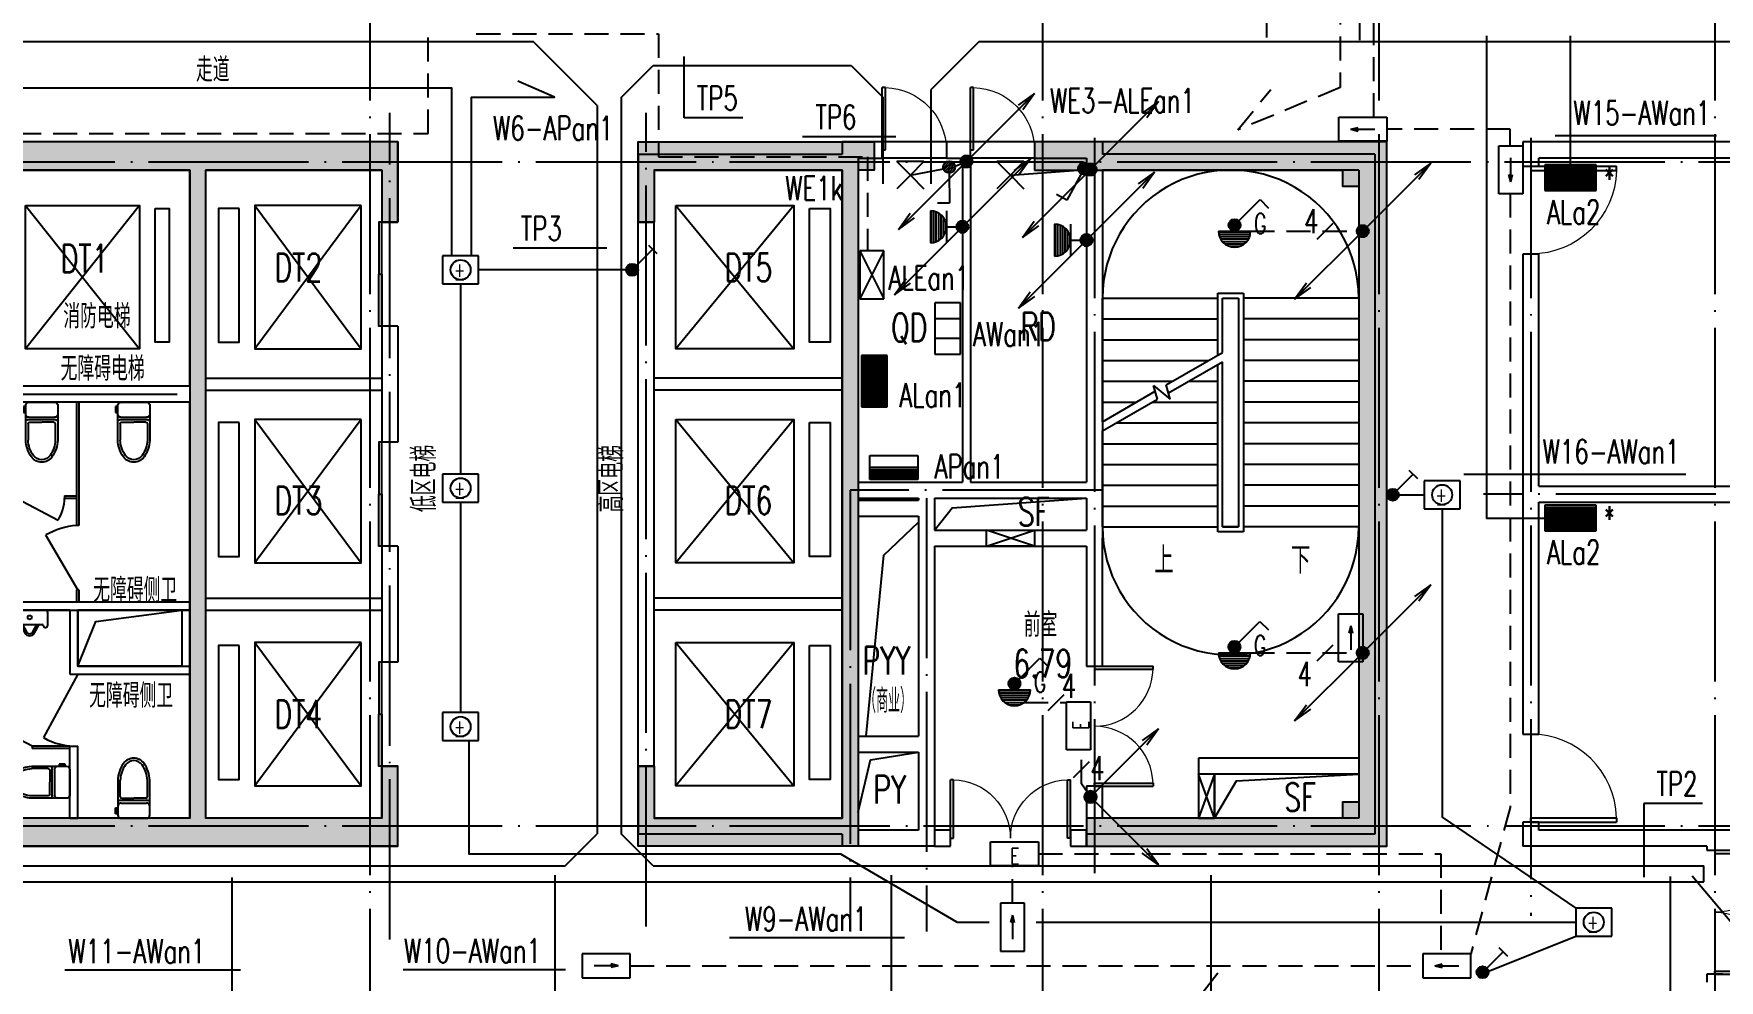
# Model space of a CAD drawing. Extents: x 1980812 to 2226895, y -554123 to 281606.
# Drawn here: x 2015767 to 2036821, y -23920 to -12092 of the extents above; entities that cross this region are included whole.
import ezdxf
from ezdxf.enums import TextEntityAlignment as Align

# ---------------------------------------------------------------- set-up
doc = ezdxf.new("R2010")
doc.units = 0
doc.header["$LTSCALE"] = 1000
doc.header["$MEASUREMENT"] = 0
for name, pattern in [('CONTINOUS', [0]), ('DASH', [0.35, 0.25, -0.1]), ('DOTE', [2.42, 2, -0.2, 0.02, -0.2]), ('DQXX', [4.5, 3, -1.5])]:
    doc.linetypes.add(name, pattern=pattern)
for name, color, linetype in [('$TD_AUDIT_GENERATED_(158)', 8, 'Continuous'), ('$TD_AUDIT_GENERATED_(1F3)', 7, 'Continuous'), ('$TD_AUDIT_GENERATED_(210)', 8, 'Continuous'), ('$TD_AUDIT_GENERATED_(356C)', 8, 'Continuous'), ('$TD_AUDIT_GENERATED_(517)', 8, 'CONTINOUS'), ('$TD_AUDIT_GENERATED_(54A)', 8, 'Continuous'), ('$TD_AUDIT_GENERATED_(FFA)', 8, 'Continuous'), ('1', 1, 'Continuous'), ('A-FLOR-PFIX', 8, 'Continuous'), ('A-FLOR-TPTN', 8, 'Continuous'), ('COLU', 8, 'Continuous'), ('COLU_HATCH', 8, 'Continuous'), ('DIM_SYMB', 8, 'Continuous'), ('dote', 8, 'DOTE'), ('DQ1', 1, 'Continuous'), ('DQ2', 2, 'Continuous'), ('DQ7', 7, 'Continuous'), ('DQK', 7, 'Continuous'), ('DQK1', 1, 'Continuous'), ('DQK7', 7, 'Continuous'), ('DQqj', 1, 'Continuous'), ('DQX', 2, 'DQXX'), ('LINE', 8, 'Continuous'), ('PUB_TEXT', 8, 'Continuous'), ('STAIR', 8, 'Continuous'), ('WALL', 7, 'Continuous'), ('WINDOW', 8, 'Continuous')]:
    doc.layers.add(name, color=color, linetype=linetype)
doc.styles.add('_TCH_DIM', font='SIMPLEX', dxfattribs={"bigfont": 'GBCBIG'})
doc.styles.add('D8', font='txtw.shx', dxfattribs={"width": 0.7, "bigfont": 'hztxtw.shx'})
doc.styles.add('HZF', font='ROMANS2', dxfattribs={"width": 0.7, "bigfont": 'HZDF2'})
doc.styles.add('HZTXTW', font='txtw.shx', dxfattribs={"width": 0.6, "bigfont": 'hztxtw.shx'})

# ---------------------------------------------------------------- blocks, each defined once
blk = doc.blocks.new('$TD_AUDIT_GENERATED_(9F)')
at = {"layer": 'dote'}
for p, q in [((23300, 30469), (23300, -6248)), ((31700, 30469), (31700, -6248)), ((35900, 30469), (35900, -5250)), ((40100, 30469), (40100, -6248)), ((56413, 15600), (-8454, 15600)), ((54631, 11450), (37209, 11450)), ((56413, 7300), (-8454, 7300))]:
    blk.add_line(p, q, dxfattribs=at)
blk = doc.blocks.new('$DorLib2D$00000001')
for p, q in [((0.45, 0.975), (0.5, 0.975)), ((0.45, 0), (0.45, 0.975)), ((0.5, 0), (0.5, 0.975)), ((0.5, 0), (0.45, 0))]:
    blk.add_line(p, q)
at = {"lineweight": 13}
blk.add_arc((0.475, 0), 0.975, 91.4693, 180, dxfattribs=at)
blk = doc.blocks.new('$DorLib2D$00000002')
for p, q in [((-0.5, 0), (-0.5, 0.4875)), ((-0.475, 0.4875), (-0.5, 0.4875)), ((-0.475, 0), (-0.475, 0.4875)), ((0.475, 0), (0.475, 0.4875)), ((0.475, 0.4875), (0.5, 0.4875)), ((0.5, 0), (0.5, 0.4875)), ((-0.5, 0), (-0.475, 0)), ((0.5, 0), (0.475, 0))]:
    blk.add_line(p, q)
at = {"lineweight": 13}
for centre, start, end in [((-0.4875, 0), 0, 88.53072), ((0.4875, 0), 91.46928, 180)]:
    blk.add_arc(centre, 0.4875, start, end, dxfattribs=at)
blk = doc.blocks.new('A$C204647D6')
at = {"layer": 'dote'}
for p, q in [((34500, -2100), (34500, -6145)), ((37800, -7400), (37800, -17120))]:
    blk.add_line(p, q, dxfattribs=at)
at = {"layer": 'WALL'}
for p, q in [((37700, -7450), (37700, -7750)), ((46100, -7450), (37700, -7450)), ((37700, -7750), (37900, -7750)), ((37900, -7750), (37900, -7650)), ((46100, -7650), (37900, -7650)), ((37900, -8850), (37700, -8850)), ((37700, -8850), (37700, -11850)), ((37900, -11750), (37900, -8850)), ((37900, -11750), (48600, -11750)), ((37700, -11850), (37700, -14850)), ((37900, -11950), (48500, -11950)), ((37900, -14850), (37900, -11950)), ((37700, -14850), (37900, -14850)), ((37900, -15950), (37700, -15950)), ((37700, -15950), (37700, -16250)), ((37900, -16050), (37900, -15950)), ((40100, -16050), (37900, -16050)), ((46100, -16050), (40100, -16050)), ((40000, -16250), (37700, -16250)), ((40000, -16250), (40000, -16300)), ((40000, -16300), (40200, -16300)), ((40200, -17850), (40000, -17850)), ((40000, -17850), (40000, -17950))]:
    blk.add_line(p, q, dxfattribs=at)
at = {"layer": 'WINDOW'}
for name, p, xscale, yscale, zscale, rotation in [('$DorLib2D$00000001', (37800, -8300), 1100, -1100, 1100, 90.00000000032266), ('$DorLib2D$00000001', (37800, -15400), -1100, -1100, -1100, 90), ('$DorLib2D$00000002', (40100, -17075), -1550, 1550, -1550, 270.0000000041565)]:
    blk.add_blockref(name, p, dxfattribs=dict(at, xscale=xscale, yscale=yscale, zscale=zscale, rotation=rotation))
blk = doc.blocks.new('A$C2225643B')
at = {"layer": '$TD_AUDIT_GENERATED_(158)'}
for p, q in [((-2200, -2600), (0, -2600)), ((-2200, -2750), (0, -2750)), ((-2200, -5350), (0, -5350)), ((-2200, -5500), (0, -5500))]:
    blk.add_line(p, q, dxfattribs=at)
at = {"layer": 'WALL'}
for p, q in [((0, -1950), (0, -3400)), ((200, -1950), (0, -1950)), ((200, -1950), (200, -3400)), ((200, -3400), (0, -3400)), ((0, -4700), (0, -6150)), ((200, -4700), (0, -4700)), ((200, -4700), (200, -6150)), ((200, -6150), (0, -6150))]:
    blk.add_line(p, q, dxfattribs=at)
at = {"layer": 'WINDOW', "color": 5}
for p, q in [((-1586, -444), (-261, -2233)), ((-261, -444), (-1586, -2233)), ((-1586, -3119), (-261, -4907)), ((-261, -3119), (-1586, -4907)), ((-1586, -5905), (-261, -7693)), ((-261, -5905), (-1586, -7693))]:
    blk.add_line(p, q, dxfattribs=at)
at = {"layer": 'WINDOW'}
for p, q in [((0, -1950), (0, -650)), ((0, -4700), (0, -3400)), ((0, -7450), (0, -6150))]:
    blk.add_line(p, q, dxfattribs=at)
at = {"layer": 'WINDOW', "color": 5}
for points in [[(-1782, -481), (-2040, -481), (-2040, -2153), (-1782, -2153)], [(-261, -444), (-1586, -444), (-1586, -2233), (-261, -2233)], [(-1782, -3156), (-2040, -3156), (-2040, -4828), (-1782, -4828)], [(-261, -3119), (-1586, -3119), (-1586, -4907), (-261, -4907)], [(-1782, -5942), (-2040, -5942), (-2040, -7614), (-1782, -7614)], [(-261, -5905), (-1586, -5905), (-1586, -7693), (-261, -7693)]]:
    blk.add_lwpolyline(points, close=True, dxfattribs=at)
at = {"layer": 'WINDOW'}
for points in [[(-41, -1300), (0, -1300), (0, -650), (-41, -650)], [(-41, -1300), (0, -1300), (0, -1950), (-41, -1950)], [(-41, -4050), (0, -4050), (0, -3400), (-41, -3400)], [(-41, -4050), (0, -4050), (0, -4700), (-41, -4700)], [(-41, -6800), (0, -6800), (0, -6150), (-41, -6150)], [(-41, -6800), (0, -6800), (0, -7450), (-41, -7450)]]:
    blk.add_lwpolyline(points, close=True, dxfattribs=at)
at = {"layer": '$TD_AUDIT_GENERATED_(1F3)', "style": 'HZF', "width": 0.7}
for s, p in [('DT2', (-1045, -1220)), ('DT3', (-1045, -4128)), ('DT4', (-1045, -6799))]:
    blk.add_text(s, height=350, dxfattribs=at).set_placement(p, align=Align.MIDDLE_CENTER)
at = {"layer": '$TD_AUDIT_GENERATED_(1F3)', "style": 'D8', "width": 0.7}
blk.add_text('\\M+5B5CD\\M+5C7F8\\M+5B5E7\\M+5CCDD', height=300, rotation=90.0006, dxfattribs=at).set_placement((525, -3854), align=Align.MIDDLE_CENTER)
blk = doc.blocks.new('A-WC4')
for p, q in [((-200, 475), (-200, 40)), ((200, 40), (200, 475)), ((180, 220), (-180, 220)), ((-228, 57), (-228, 130)), ((-228, 130), (-210, 130)), ((-210, 57), (-228, 57)), ((-210, 130), (-210, 115)), ((-210, 115), (-200, 115)), ((-210, 72), (-210, 115)), ((-200, 72), (-210, 72)), ((-210, 72), (-210, 57)), ((-160, 190), (160, 190)), ((-160, 0), (160, 0))]:
    blk.add_line(p, q)
at = {"color": 251}
for p, q in [((-170, 270), (-170, 476)), ((170, 270), (170, 475)), ((-150, 250), (0, 250)), ((150, 250), (0, 250))]:
    blk.add_line(p, q, dxfattribs=at)
for centre, radius, start, end in [((189, 460), 389, 144.5404, 177.815), ((0, 590), 160, 90, 143.2005), ((0, 590), 160, 36.7995, 90), ((-189, 460), 389, 2.185, 35.4596), ((-180, 240), 20, 180, 270), ((180, 240), 20, 270, 0), ((-160, 150), 40, 90, 180), ((-160, 40), 40, 180, 270), ((160, 150), 40, 0, 90), ((160, 40), 40, 270, 0)]:
    blk.add_arc(centre, radius, start, end)
for centre, radius, start, end in [((189, 460), 359, 144.5982, 177.815), ((0, 590), 130, 90, 143.0508), ((0, 590), 130, 36.9492, 90), ((-189, 460), 359, 2.185, 35.4018), ((-150, 270), 20, 180, 270), ((150, 270), 20, 270, 0)]:
    blk.add_arc(centre, radius, start, end, dxfattribs=at)
blk = doc.blocks.new('A-UR2')
for p, q in [((-61, 284), (-116, 188)), ((116, 188), (61, 284)), ((-225, 190), (-225, 30)), ((-195, 0), (195, 0)), ((-168, 190), (-171, 199)), ((154, 180), (-154, 180)), ((171, 199), (168, 190)), ((225, 30), (225, 190))]:
    blk.add_line(p, q)
at = {"color": 252}
for p, q in [((-39, 272), (-91, 180)), ((91, 180), (39, 272))]:
    blk.add_line(p, q, dxfattribs=at)
blk.add_circle((0, 90), 25, dxfattribs=at)
for centre, radius, start, end in [((-198, 190), 27.5, 18.9246, 180), ((0, 250), 70, 29.4871, 150.5129), ((198, 190), 27.5, 0, 161.0754), ((-195, 30), 30, 180, 270), ((-154, 195), 15, 198.9246, 270), ((-129, 195), 15, 270, 330.5129), ((129, 195), 15, 209.4871, 270), ((154, 195), 15, 270, 341.0754), ((195, 30), 30, 270, 0)]:
    blk.add_arc(centre, radius, start, end)
blk.add_arc((0, 250), 45, 29.4871, 150.5129, dxfattribs=at)
blk = doc.blocks.new('A-SINK-4')
for p, q in [((-158, 126), (-13, 126)), ((-13, 78), (-13, 170)), ((13, 78), (-13, 78)), ((13, 170), (13, 78)), ((13, 126), (158, 126))]:
    blk.add_line(p, q)
blk.add_circle((0, 270), 20)
for centre, radius, start, end in [((0, 88), 19.5, 133.6408, 46.2627), ((0, 170), 13.5, 0, 180)]:
    blk.add_arc(centre, radius, start, end)
at = {"extrusion": (0, 0, -1)}
blk.add_ellipse((0, 270), major_axis=(260, 0), ratio=0.846154, dxfattribs=at)
blk.add_ellipse((0, 270), major_axis=(-235, 0), ratio=0.829787, start_param=2.310338, end_param=7.11444)
blk = doc.blocks.new('$TwtSys$00000141')
for p, q in [((-94, 8), (-10, 92)), ((-94, 8), (-10, 92)), ((-87, -35), (35, 87)), ((-87, -35), (35, 87)), ((-66, -66), (66, 66)), ((-66, -66), (66, 66)), ((-32, -87), (88, 33)), ((-32, -87), (88, 33)), ((11, -92), (92, -11)), ((11, -92), (92, -11))]:
    blk.add_line(p, q)
blk.add_circle((0, 0), 94)
blk.add_circle((0, 0), 94)
blk = doc.blocks.new('tbharthaergar')
at = {"layer": '$TD_AUDIT_GENERATED_(517)'}
blk.add_lwpolyline([(4750, -6300), (4974, -5742), (6050, -5600)], dxfattribs=at)
blk.add_lwpolyline([(4750, -5600), (6050, -5600), (6050, -6300), (4750, -6300)], close=True, dxfattribs=at)
at = {"layer": 'A-FLOR-PFIX'}
for p, q in [((2035, -3550), (458, -3550)), ((2900, -6150), (2900, -5600)), ((2900, -6150), (1850, -6150))]:
    blk.add_line(p, q, dxfattribs=at)
at = {"layer": 'A-FLOR-TPTN'}
for p, q in [((2965, -3000), (2965, -4170)), ((3835, -3000), (3835, -4170)), ((3865, -3000), (3865, -4170)), ((4735, -3000), (4735, -4541)), ((4765, -3000), (4765, -4541)), ((4735, -3604), (4735, -4541)), ((4765, -3604), (4765, -4541)), ((2185, -4170), (2185, -4200)), ((2185, -4200), (2705, -4475)), ((2785, -4170), (2785, -4200)), ((2785, -4170), (2935, -4170)), ((2965, -4170), (3085, -4170)), ((3085, -4170), (3085, -4200)), ((3085, -4200), (3605, -4475)), ((3685, -4170), (3835, -4170)), ((3685, -4170), (3685, -4200)), ((3685, -4200), (3985, -4200)), ((3865, -4170), (3985, -4170)), ((3985, -4170), (3985, -4200)), ((3985, -4200), (4505, -4475)), ((4585, -4170), (4735, -4170)), ((4585, -4170), (4585, -4200)), ((4585, -4200), (4735, -4200)), ((4765, -4541), (4735, -4541)), ((4750, -5346), (4352, -4661)), ((4735, -5346), (4735, -5500)), ((4765, -5346), (4735, -5346)), ((4765, -5346), (4765, -5500)), ((3110, -5600), (3110, -5900)), ((3140, -5600), (3140, -5900)), ((3810, -5600), (3810, -5900)), ((3840, -5600), (3840, -5900)), ((3110, -5900), (3140, -5900)), ((3810, -5900), (3840, -5900)), ((4750, -6400), (4322, -7192)), ((4180, -7300), (3660, -7025)), ((3350, -7300), (3350, -8200)), ((3580, -7300), (3350, -7300)), ((3380, -7330), (3380, -8200)), ((3580, -7330), (3380, -7330)), ((3580, -7300), (3580, -7330)), ((4650, -7300), (4180, -7300)), ((4180, -7300), (4180, -7330)), ((4650, -7330), (4180, -7330)), ((3380, -8200), (3350, -8200))]:
    blk.add_line(p, q, dxfattribs=at)
for points in [[(2035, -3000), (2035, -4200), (2185, -4200)], [(2065, -3000), (2065, -4170), (2185, -4170)], [(2935, -3000), (2935, -4170)], [(2785, -4200), (2965, -4200)], [(2935, -4200), (3085, -4200)]]:
    blk.add_lwpolyline(points, dxfattribs=at)
for centre, radius, start, end in [((2273, -4200), 512, 327.4617, 359.9502), ((3173, -4200), 512, 327.4617, 359.9502), ((4073, -4200), 512, 327.4617, 359.9502), ((4836, -5532), 997, 95.7943, 119.0455), ((4092, -7300), 512, 147.4617, 179.9502), ((4723, -6508), 792, 239.6591, 271.9796)]:
    blk.add_arc(centre, radius, start, end, dxfattribs=at)
at = {"layer": 'LINE', "linetype": 'DASH'}
for centre in [(1404, -4673), (2650, -6933)]:
    blk.add_circle(centre, 750, dxfattribs=at)
at = {"layer": 'WALL'}
for p, q in [((550, -5500), (450, -5500)), ((450, -5500), (450, -5600)), ((450, -5600), (550, -5600)), ((550, -5600), (550, -5500)), ((1850, -5500), (1550, -5500)), ((1550, -5500), (1550, -5600)), ((1550, -5600), (1750, -5600)), ((1750, -5600), (1750, -7100)), ((4750, -5500), (1850, -5500)), ((1850, -7100), (1850, -5600)), ((4650, -5600), (1850, -5600)), ((4650, -5600), (4650, -6400)), ((6150, -5500), (4750, -5500)), ((6150, -5600), (4750, -5600)), ((4750, -5600), (4750, -6300)), ((6150, -5600), (6150, -5500)), ((4750, -6300), (6150, -6300)), ((6150, -6300), (6150, -6400)), ((4650, -6400), (6150, -6400)), ((1750, -7100), (1850, -7100)), ((4650, -8200), (4650, -7300)), ((4650, -7300), (4750, -7300)), ((4750, -8200), (4750, -7300)), ((1850, -8100), (1750, -8100)), ((1750, -8100), (1750, -8200)), ((1750, -8200), (1850, -8200)), ((1850, -8200), (1850, -8100)), ((4650, -8200), (4750, -8200))]:
    blk.add_line(p, q, dxfattribs=at)
at = {"layer": 'WINDOW'}
for p, q in [((1550, -5500), (550, -5500)), ((1850, -8100), (1850, -7100))]:
    blk.add_line(p, q, dxfattribs=at)
at = {"layer": '$TD_AUDIT_GENERATED_(54A)', "xscale": 0.5, "yscale": -0.5, "zscale": 0.5, "rotation": 180.0000000027541}
for p in [(1861, -3250), (3049, -5755)]:
    blk.add_blockref('$TwtSys$00000141', p, dxfattribs=at)
at = {"layer": 'A-FLOR-PFIX', "xscale": -1, "rotation": 180}
for name, p in [('A-SINK-4', (1250, -3000)), ('A-WC4', (2500, -3000)), ('A-WC4', (3400, -3000)), ('A-WC4', (4300, -3000)), ('A-WC4', (5450, -3000)), ('A-SINK-4', (2400, -5623))]:
    blk.add_blockref(name, p, dxfattribs=at)
at = {"layer": 'A-FLOR-PFIX', "rotation": 180}
for p in [(3450, -5600), (4150, -5600)]:
    blk.add_blockref('A-UR2', p, dxfattribs=at)
at = {"layer": 'A-FLOR-PFIX', "extrusion": (0, 0, -1), "zscale": -1, "rotation": 270}
blk.add_blockref('A-WC4', (-4650, -7750), dxfattribs=at)
at = {"layer": 'A-FLOR-PFIX', "extrusion": (0, 0, -1), "xscale": -1, "zscale": -1}
blk.add_blockref('A-WC4', (-5450, -8200), dxfattribs=at)
at = {"layer": 'WINDOW', "yscale": -1000}
for p, xscale, zscale, rotation in [((1050, -5550), 1000, 1000, 180.0000000140501), ((1800, -7600), -1000, -1000, 90.00000001289553)]:
    blk.add_blockref('$DorLib2D$00000001', p, dxfattribs=dict(at, xscale=xscale, zscale=zscale, rotation=rotation))
blk = doc.blocks.new('A$C1E3758D0')
at = {"layer": '$TD_AUDIT_GENERATED_(158)'}
for p, q in [((7950, -2600), (5600, -2600)), ((7950, -2750), (5600, -2750)), ((7950, -5350), (5600, -5350)), ((7950, -5500), (5600, -5500))]:
    blk.add_line(p, q, dxfattribs=at)
at = {"layer": '$TD_AUDIT_GENERATED_(210)'}
for p, q in [((9750, -4700), (10350, -4500)), ((10350, -4700), (9750, -4500))]:
    blk.add_line(p, q, dxfattribs=at)
for points in [[(9100, -4500), (9321, -4223), (11000, -4100)], [(8250, -7075), (8470, -4814), (8900, -4400)], [(8150, -8025), (8301, -7371), (8900, -7275)], [(12600, -8100), (12874, -7634), (14400, -7550)]]:
    blk.add_lwpolyline(points, dxfattribs=at)
blk.add_lwpolyline([(9750, -4500), (10350, -4500), (10350, -4700), (9750, -4700)], close=True, dxfattribs=at)
at = {"layer": '$TD_AUDIT_GENERATED_(517)'}
blk.add_lwpolyline([(-1600, -5500), (-300, -5500), (-300, -6200), (-1600, -6200)], close=True, dxfattribs=at)
at = {"layer": 'DIM_SYMB'}
for p, q in [((12600, -8100), (12400, -7550)), ((12600, -7550), (12400, -8100))]:
    blk.add_line(p, q, dxfattribs=at)
for points in [[(13650, -4590, 0, 0, 0), (13650, -1000, 0, 0, 0), (11950, -1000, 0, 0, 0), (11950, -2340, 80, 0, 0), (11950, -2640, 0, 0, 0)], [(11950, -4590, 0, 0, 0), (11950, -3200, 80, 0, 0), (11950, -2900, 0, 0, 0)]]:
    blk.add_lwpolyline(points, format="xyseb", dxfattribs=at)
blk.add_lwpolyline([(12600, -8100), (12600, -7550), (12400, -7550), (12400, -8100)], close=True, dxfattribs=at)
at = {"layer": 'dote'}
for p, q in [((2300, -9613), (2300, 715)), ((5500, -9452), (5500, 715)), ((11100, 400), (11100, -8786)), ((-7200, -2800), (-200, -2800)), ((8050, -4000), (8050, -9515)), ((11200, -4000), (8050, -4000)), ((9000, -4100), (9000, -9515))]:
    blk.add_line(p, q, dxfattribs=at)
at = {"layer": 'STAIR'}
for p, q in [((11200, -3145), (11200, -1600)), ((11200, -1600), (12640, -1600)), ((12640, -2314), (12640, -1540)), ((12640, -1540), (12960, -1540)), ((12700, -2279), (12700, -1600)), ((12700, -2279), (12700, -1600)), ((12700, -1600), (12900, -1600)), ((12900, -1600), (12900, -4460)), ((12900, -1600), (12900, -4460)), ((12960, -1540), (12960, -4520)), ((14400, -1600), (12960, -1600)), ((14400, -1600), (14400, -4460)), ((11200, -1860), (12640, -1860)), ((14400, -1860), (12960, -1860)), ((11200, -2120), (12640, -2120)), ((11997, -2685), (12700, -2279)), ((14400, -2120), (12960, -2120)), ((11200, -2380), (12525, -2380)), ((12024, -2785), (12700, -2395)), ((12640, -4520), (12640, -2429)), ((12700, -4460), (12700, -2395)), ((12700, -4460), (12700, -2395)), ((14400, -2380), (12960, -2380)), ((11200, -2640), (12075, -2640)), ((11886, -2865), (11839, -2693)), ((11839, -2693), (12045, -2865)), ((12045, -2865), (11997, -2685)), ((12275, -2640), (12640, -2640)), ((14400, -2640), (12960, -2640)), ((11200, -3145), (11859, -2765)), ((11200, -3261), (11886, -2865)), ((11200, -2900), (11625, -2900)), ((11825, -2900), (12640, -2900)), ((14400, -2900), (12960, -2900)), ((11200, -4460), (11200, -3261)), ((11375, -3160), (12640, -3160)), ((14400, -3160), (12960, -3160)), ((11200, -3420), (12640, -3420)), ((14400, -3420), (12960, -3420)), ((11200, -3680), (12640, -3680)), ((14400, -3680), (12960, -3680)), ((11200, -3940), (12640, -3940)), ((14400, -3940), (12960, -3940)), ((11200, -4200), (12640, -4200)), ((14400, -4200), (12960, -4200)), ((11200, -4460), (12640, -4460)), ((12960, -4520), (12640, -4520)), ((12700, -4460), (12700, -4460)), ((12900, -4460), (12700, -4460)), ((12700, -4460), (12900, -4460)), ((14400, -4460), (12960, -4460))]:
    blk.add_line(p, q, dxfattribs=at)
for centre, start, end in [((12800, -1600), 359.9999, 180), ((12800, -4460), 180, 0.0001)]:
    blk.add_arc(centre, 1600, start, end, dxfattribs=at)
at = {"layer": 'WALL'}
for p, q in [((-100, 350), (-2700, 350)), ((2400, 350), (-100, 350)), ((2400, 350), (2400, -650)), ((8450, 350), (7950, 350)), ((7950, 350), (7950, 200)), ((8450, 150), (8450, 350)), ((9500, 350), (9250, 350)), ((9250, 350), (9250, 150)), ((9550, 350), (9500, 350)), ((9550, 150), (9550, 350)), ((11200, 350), (10350, 350)), ((10350, 350), (10350, 150)), ((11200, 350), (11200, 200)), ((-200, 0), (-2500, 0)), ((-200, -2700), (-200, 0)), ((5400, 200), (5400, -650)), ((5400, 200), (7950, 200)), ((8150, 150), (8450, 150)), ((8150, 150), (8150, 100)), ((8150, 100), (8150, -3900)), ((9250, 150), (9450, 150)), ((9450, 150), (9450, -3900)), ((9550, 150), (9550, -3900)), ((10350, 150), (11000, 150)), ((11000, 150), (11000, 100)), ((11000, 100), (11000, -3900)), ((14600, 200), (11200, 200)), ((14600, 200), (14600, -7450)), ((2200, 0), (0, 0)), ((0, -2800), (0, 0)), ((2200, 0), (2200, -650)), ((5600, 0), (5600, -650)), ((5600, 0), (7950, 0)), ((7950, 0), (7950, -4000)), ((14400, 0), (11200, 0)), ((11200, 0), (11200, -4000)), ((14400, 0), (14400, -7350)), ((2400, -650), (2200, -650)), ((5600, -650), (5400, -650)), ((-200, -2700), (-2500, -2700)), ((-200, -2900), (-2600, -2900)), ((-200, -8100), (-200, -2900)), ((0, -8100), (0, -2800)), ((7950, -4000), (7950, -4225)), ((8150, -3900), (9000, -3900)), ((9000, -3900), (9450, -3900)), ((9550, -3900), (11000, -3900)), ((11200, -4000), (11200, -4600)), ((8150, -4100), (8900, -4100)), ((8150, -4100), (8150, -4125)), ((8150, -4125), (8900, -4125)), ((8900, -4100), (8900, -4125)), ((9100, -4100), (9100, -4225)), ((9100, -4100), (9500, -4100)), ((9500, -4100), (11000, -4100)), ((11000, -4100), (11000, -4500)), ((7950, -4225), (7950, -7175)), ((8150, -4325), (8900, -4325)), ((8150, -4325), (8150, -7075)), ((8900, -4325), (8900, -4600)), ((9100, -4225), (9100, -4500)), ((8900, -4600), (8900, -7075)), ((9100, -4500), (11000, -4500)), ((11200, -6200), (11200, -4600)), ((9100, -4700), (11000, -4700)), ((9100, -4700), (9100, -7175)), ((11000, -4700), (11000, -6200)), ((-200, -5400), (-4800, -5400)), ((-200, -5500), (-200, -5400)), ((-4800, -5500), (-200, -5500)), ((11000, -6200), (11200, -6200)), ((8150, -7075), (8900, -7075)), ((7950, -7175), (7950, -8100)), ((8150, -7275), (8900, -7275)), ((8150, -7275), (8150, -8200)), ((8900, -7275), (8900, -8250)), ((9100, -7175), (9100, -8450)), ((14400, -7350), (12400, -7350)), ((12400, -7350), (12400, -8100)), ((2200, -8100), (2200, -7450)), ((2200, -7450), (2400, -7450)), ((2400, -8450), (2400, -7450)), ((5400, -7450), (5400, -8300)), ((5600, -7450), (5400, -7450)), ((5600, -7450), (5600, -8100)), ((14400, -7550), (12600, -7550)), ((12600, -7550), (12600, -8100)), ((14400, -7550), (14400, -8100)), ((14600, -7450), (14600, -8300)), ((11200, -7700), (11000, -7700)), ((11000, -7700), (11000, -8300)), ((11200, -8100), (11200, -7700)), ((-200, -8100), (-2800, -8100)), ((2200, -8100), (0, -8100)), ((7950, -8100), (5600, -8100)), ((8150, -8200), (8150, -8250)), ((12400, -8100), (11200, -8100)), ((14400, -8100), (12600, -8100)), ((7950, -8300), (5400, -8300)), ((7950, -8300), (7950, -8450)), ((8900, -8250), (8150, -8250)), ((12500, -8300), (11000, -8300)), ((14600, -8300), (12500, -8300)), ((-100, -8450), (-2800, -8450)), ((2400, -8450), (-100, -8450)), ((9100, -8450), (7950, -8450))]:
    blk.add_line(p, q, dxfattribs=at)
at = {"layer": 'WINDOW'}
for p, q in [((9250, 350), (8450, 350)), ((10350, 350), (9550, 350)), ((9250, 150), (8450, 150)), ((10350, 150), (9550, 150))]:
    blk.add_line(p, q, dxfattribs=at)
at = {"layer": 'WINDOW', "color": 3}
for p, q in [((-828, -444), (-2253, -2233)), ((-2253, -444), (-828, -2233))]:
    blk.add_line(p, q, dxfattribs=at)
at = {"layer": 'WINDOW', "color": 1}
for p, q in [((7344, -444), (5869, -2233)), ((5869, -444), (7344, -2233)), ((7344, -3119), (5869, -4907)), ((5869, -3119), (7344, -4907)), ((7344, -5905), (5869, -7693)), ((5869, -5905), (7344, -7693))]:
    blk.add_line(p, q, dxfattribs=at)
at = {"layer": 'WINDOW', "color": 3}
for points in [[(-2253, -444), (-828, -444), (-828, -2233), (-2253, -2233)], [(-632, -481), (-460, -481), (-460, -2153), (-632, -2153)]]:
    blk.add_lwpolyline(points, close=True, dxfattribs=at)
at = {"layer": 'WINDOW', "color": 1}
for points in [[(5869, -444), (7344, -444), (7344, -2233), (5869, -2233)], [(7540, -481), (7798, -481), (7798, -2153), (7540, -2153)], [(5869, -3119), (7344, -3119), (7344, -4907), (5869, -4907)], [(7540, -3156), (7798, -3156), (7798, -4828), (7540, -4828)], [(5869, -5905), (7344, -5905), (7344, -7693), (5869, -7693)], [(7540, -5942), (7798, -5942), (7798, -7614), (7540, -7614)]]:
    blk.add_lwpolyline(points, close=True, dxfattribs=at)
at = {"layer": 'WALL'}
blk.add_blockref('tbharthaergar', (-6350, 100), dxfattribs=at)
at = {"layer": 'WINDOW'}
for name, p, xscale, yscale, zscale, rotation in [('$DorLib2D$00000001', (8850, 250), 800, -800, 800, 179.999999675934), ('$DorLib2D$00000001', (9950, 250), 800, -800, 800, 179.9999996759287), ('$DorLib2D$00000002', (11100, -6950), 1500, 1500, 1500, 270.0000000371895)]:
    blk.add_blockref(name, p, dxfattribs=dict(at, xscale=xscale, yscale=yscale, zscale=zscale, rotation=rotation))
at = {"layer": '$TD_AUDIT_GENERATED_(1F3)'}
for s, height, style, width, p in [('DT1', 350, 'HZF', 0.7, (-1515, -1106)), ('DT5', 350, 'HZF', 0.7, (6777, -1220)), ('\\M+5CFFB\\M+5B7C0\\M+5B5E7\\M+5CCDD', 300, 'D8', 0.7, (-1360, -1829)), ('QD', 350, 'HZF', 0.7, (8785, -1968)), ('RD', 350, 'HZF', 0.7, (10397, -1954)), ('\\M+5CEDE\\M+5D5CF\\M+5B0AD\\M+5B5E7\\M+5CCDD', 300, 'D8', 0.7, (-1289, -2483)), ('DT6', 350, 'HZF', 0.7, (6777, -4128)), ('SF', 350, 'HZF', 0.7, (10341, -4271)), ('\\M+5C7B0\\M+5CAD2', 300, 'D8', 0.7, (10426, -5683)), ('6.79', 350, 'HZF', 0.7, (10454, -6168)), ('\\M+5A3A8\\M+5C9CC\\M+5D2B5\\M+5A3A9', 300, 'HZTXTW', 0.5, (8522, -6632)), ('DT7', 350, 'HZF', 0.7, (6777, -6799))]:
    blk.add_text(s, height=height, dxfattribs=dict(at, style=style, width=width)).set_placement(p, align=Align.MIDDLE_CENTER)
at = {"layer": '$TD_AUDIT_GENERATED_(1F3)', "style": 'D8', "width": 0.7}
for p in [(-882, -5250), (-933, -6569)]:
    blk.add_text('\\M+5CEDE\\M+5D5CF\\M+5B0AD\\M+5B2E0\\M+5CEC0', height=300, rotation=0.0006, dxfattribs=at).set_placement(p, align=Align.MIDDLE_CENTER)
at = {"layer": '$TD_AUDIT_GENERATED_(356C)', "style": 'HZF', "width": 0.7}
for s, p in [('PYY', (8501, -6127)), ('PY', (8542, -7742)), ('SF', (13669, -7835))]:
    blk.add_text(s, height=350, dxfattribs=at).set_placement(p, align=Align.MIDDLE_CENTER)
at = {"layer": 'PUB_TEXT', "style": '_TCH_DIM'}
for s, p in [('\\M+5C9CF', (11846, -5045)), ('\\M+5CFC2', (13555, -5045))]:
    blk.add_text(s, height=337.6, dxfattribs=at).set_placement(p)
blk = doc.blocks.new('$TD_AUDIT_GENERATED_(3B77)')
at = {"layer": 'COLU_HATCH'}
h = blk.add_hatch(color=256, dxfattribs=at)
h.dxf.hatch_style = 1
h.paths.add_polyline_path([(18550, 15850), (23650, 15850), (23650, 14850), (23450, 14850), (23450, 15500), (18550, 15500)])
h = blk.add_hatch(color=256, dxfattribs=at)
h.dxf.hatch_style = 1
h.paths.add_polyline_path([(26650, 15850), (26650, 14850), (26850, 14850), (26850, 15500), (29600, 15500), (29600, 15850)])
h = blk.add_hatch(color=256, dxfattribs=at)
h.dxf.hatch_style = 1
h.paths.add_polyline_path([(31600, 15500), (35450, 15500), (35450, 15300), (35650, 15300), (35650, 7600), (35450, 7600), (35450, 7400), (32250, 7400), (32250, 7050), (36000, 7050), (36000, 15850), (31600, 15850)])
h = blk.add_hatch(color=256, dxfattribs=at)
h.dxf.hatch_style = 1
h.paths.add_polyline_path([(21250, 15500), (21250, 7400), (21050, 7400), (21050, 15500)])
h = blk.add_hatch(color=256, dxfattribs=at)
h.dxf.hatch_style = 1
h.paths.add_polyline_path([(29400, 15500), (29400, 7400), (29200, 7400), (29200, 15500)])
h = blk.add_hatch(color=256, dxfattribs=at)
h.dxf.hatch_style = 1
h.paths.add_polyline_path([(18450, 7050), (23650, 7050), (23650, 8050), (23450, 8050), (23450, 7400), (18450, 7400)])
h = blk.add_hatch(color=256, dxfattribs=at)
h.dxf.hatch_style = 1
h.paths.add_polyline_path([(26650, 8050), (26850, 8050), (26850, 7400), (29400, 7400), (29400, 7050), (26650, 7050)])
at = {"layer": 'COLU'}
blk.add_line((35450, 15500), (35450, 15300), dxfattribs=at)
for points in [[(23650, 14850), (23650, 15850), (18550, 15850), (18550, 15500), (21050, 15500), (21050, 7400), (18450, 7400), (18450, 7050), (23650, 7050), (23650, 8050), (23450, 8050), (23450, 7400), (21250, 7400), (21250, 15500), (23450, 15500), (23450, 14850)], [(29600, 15850), (29600, 15500), (29400, 15500), (29400, 7400), (29400, 7400), (29400, 7050), (26650, 7050), (26650, 8050), (26850, 8050), (26850, 7400), (29200, 7400), (29200, 15500), (26850, 15500), (26850, 14850), (26650, 14850), (26650, 15850)], [(31600, 15500), (35450, 15500), (35450, 15300), (35650, 15300), (35650, 7600), (35450, 7600), (35450, 7400), (32250, 7400), (32250, 7050), (36000, 7050), (36000, 15850), (31600, 15850)]]:
    blk.add_lwpolyline(points, close=True, dxfattribs=at)
blk = doc.blocks.new('dd')
at = {"layer": 'DQK1', "color": 1}
for p, q in [((-200, 100), (200, 100)), ((-200, 92), (200, 92)), ((-196, 62), (196, 62)), ((-188, 32), (188, 32)), ((-174, 2), (174, 2)), ((-154, -28), (154, -28)), ((-122, -58), (122, -58)), ((-68, -88), (68, -88))]:
    blk.add_line(p, q, dxfattribs=at)
blk.add_arc((0, 100), 200, 180, 0, dxfattribs=at)
blk = doc.blocks.new('*X249')
at = {"color": 0}
for p, q in [((5315, 4110), (5515, 4110)), ((5320, 4140), (5510, 4140)), ((5320, 4080), (5510, 4080)), ((5335, 4170), (5495, 4170)), ((5335, 4050), (5495, 4050)), ((5371, 4200), (5459, 4200)), ((5372, 4020), (5459, 4020))]:
    blk.add_line(p, q, dxfattribs=at)
blk = doc.blocks.new('kg')
at = {"layer": 'DQK1'}
for p, q in [((53, 53), (318, 318)), ((318, 318), (424, 212))]:
    blk.add_line(p, q, dxfattribs=at)
blk.add_circle((0, 0), 75, dxfattribs=at)
at = {"layer": 'DQK1', "xscale": 0.75, "yscale": 0.75, "zscale": 0.75}
blk.add_blockref('*X249', (-4061, -3083), dxfattribs=at)
at = {"layer": 'DQK7', "style": 'D8', "width": 0.7}
blk.add_text('G', height=250, dxfattribs=at).set_placement((241, -107))
blk = doc.blocks.new('*X251')
at = {"color": 0}
for p, q in [((128, 2970), (272, 2970)), ((144, 3000), (256, 3000)), ((126, 2940), (274, 2940)), ((137, 2910), (263, 2910)), ((173, 2880), (227, 2880))]:
    blk.add_line(p, q, dxfattribs=at)
blk = doc.blocks.new('j')
at = {"layer": '1', "color": 7}
blk.add_line((850, 850), (850, 850), dxfattribs=at)
blk.add_line((850, 850), (850, 850), dxfattribs=at)
blk.add_line((850, 850), (850, 850), dxfattribs=at)
blk.add_line((850, 850), (850, 850), dxfattribs=at)
blk.add_line((850, 850), (850, 850), dxfattribs=at)
blk.add_line((850, 850), (850, 850), dxfattribs=at)
blk.add_line((850, 850), (850, 850), dxfattribs=at)
blk.add_line((850, 850), (850, 850), dxfattribs=at)
blk.add_line((850, 850), (850, 850), dxfattribs=at)
blk.add_line((850, 850), (850, 850), dxfattribs=at)
blk.add_line((850, 850), (850, 850), dxfattribs=at)
blk.add_line((850, 850), (850, 850), dxfattribs=at)
blk.add_line((850, 850), (850, 850), dxfattribs=at)
blk.add_line((850, 850), (850, 850), dxfattribs=at)
blk.add_line((850, 850), (850, 850), dxfattribs=at)
blk.add_line((850, 850), (850, 850), dxfattribs=at)
blk.add_line((850, 850), (850, 850), dxfattribs=at)
blk.add_line((850, 850), (850, 850), dxfattribs=at)
at = {"layer": 'DQK1'}
blk.add_circle((0, 0), 75, dxfattribs=at)
at = {"layer": 'DQK7'}
for p, q in [((0, 0), (850, 850)), ((850, 850), (647, 703)), ((850, 850), (703, 647))]:
    blk.add_line(p, q, dxfattribs=at)
at = {"layer": 'DQK1'}
blk.add_blockref('*X251', (-200, -2950), dxfattribs=at)
blk = doc.blocks.new('P')
at = {"layer": 'DQK7'}
blk.add_line((-100, -100), (100, 100), dxfattribs=at)
blk = doc.blocks.new('4')
at = {"layer": 'DQK7', "linetype": 'ByBlock', "style": 'D8', "width": 0.7}
blk.add_text('4', height=300, dxfattribs=at).set_placement((-100, -193))
blk = doc.blocks.new('dyz')
at = {"layer": 'DQK1'}
for p, q in [((-300, 0), (300, 0)), ((-300, -300), (-300, 0)), ((300, 0), (300, -300)), ((300, -300), (-300, -300))]:
    blk.add_line(p, q, dxfattribs=at)
at = {"layer": 'DQK7'}
for q in [(-58, -127), (-58, -127), (150, -150), (-58, -173), (-58, -173)]:
    blk.add_line((-150, -150), q, dxfattribs=at)
blk = doc.blocks.new('dyk')
at = {"layer": 'DQK1'}
for p, q in [((-300, 150), (300, 150)), ((-300, -150), (-300, 150)), ((300, 150), (300, -150)), ((300, -150), (-300, -150))]:
    blk.add_line(p, q, dxfattribs=at)
at = {"layer": 'DQK7', "style": 'D8', "width": 0.7}
blk.add_text('E', height=200, dxfattribs=at).set_placement((5, -31), align=Align.MIDDLE_CENTER)
blk = doc.blocks.new('DQZ')
at = {"layer": 'DQK1'}
for q in [(-170, 170), (-170, -170), (170, 170), (170, -170)]:
    blk.add_line((0, 0), q, dxfattribs=at)
at = {"layer": 'DQK1', "ltscale": 0.08}
blk.add_line((-170, -170), (170, -170), dxfattribs=at)
blk = doc.blocks.new('*X257')
at = {"color": 0}
for p, q in [((5315, 4110), (5515, 4110)), ((5320, 4140), (5510, 4140)), ((5320, 4080), (5510, 4080)), ((5335, 4170), (5495, 4170)), ((5335, 4050), (5495, 4050)), ((5371, 4200), (5459, 4200)), ((5372, 4020), (5459, 4020))]:
    blk.add_line(p, q, dxfattribs=at)
blk = doc.blocks.new('k1')
at = {"layer": 'DQK1'}
for p, q in [((53, 53), (318, 318)), ((318, 318), (424, 212))]:
    blk.add_line(p, q, dxfattribs=at)
blk.add_circle((0, 0), 75, dxfattribs=at)
at = {"layer": 'DQK1', "xscale": 0.75, "yscale": 0.75, "zscale": 0.75}
blk.add_blockref('*X257', (-4061, -3083), dxfattribs=at)
blk = doc.blocks.new('*X245')
at = {"color": 0}
for p, q in [((8700, 8370), (9500, 8370)), ((8700, 8340), (9500, 8340)), ((8700, 8310), (9500, 8310)), ((8700, 8280), (9500, 8280)), ((8700, 8250), (9500, 8250)), ((8700, 8220), (9500, 8220)), ((8700, 8190), (9500, 8190)), ((8700, 8160), (9500, 8160)), ((8700, 8130), (9500, 8130)), ((8700, 8100), (9500, 8100)), ((8700, 8070), (9500, 8070)), ((8700, 8040), (9500, 8040)), ((8700, 8010), (9500, 8010))]:
    blk.add_line(p, q, dxfattribs=at)
blk = doc.blocks.new('XM')
at = {"layer": '1'}
for p, q in [((320, 168), (-320, 168)), ((-320, 168), (-320, -152)), ((320, -152), (320, 168)), ((-320, -152), (320, -152))]:
    blk.add_line(p, q, dxfattribs=at)
at = {"layer": '1', "xscale": 0.8, "yscale": 0.8, "zscale": 0.8}
blk.add_blockref('*X245', (-7280, -6552), dxfattribs=at)
blk = doc.blocks.new('xl')
at = {"layer": 'DQK1'}
h = blk.add_hatch(dxfattribs=at)
h.set_pattern_fill('LINE', color=1, scale=8, style=0)
h.set_pattern_definition([(0, (-712.643, -443.37), (0, 25.4), [])])
h.paths.add_polyline_path([(300, -150), (300, 0), (-300, 0), (-300, -150)])
at = {"layer": 'DQK1', "color": 1}
for p, q in [((-300, 150), (300, 150)), ((-300, -150), (-300, 150)), ((300, 0), (-300, 0)), ((300, 150), (300, -150)), ((300, -150), (-300, -150))]:
    blk.add_line(p, q, dxfattribs=at)
blk = doc.blocks.new('xmj')
at = {"layer": 'DQK1', "color": 1}
for p, q in [((-300, 150), (300, -150)), ((-300, -150), (300, 150)), ((300, 150), (-300, 150)), ((-300, 150), (-300, -150)), ((300, -150), (300, 150)), ((-300, -150), (300, -150))]:
    blk.add_line(p, q, dxfattribs=at)
blk = doc.blocks.new('XDB')
at = {"layer": 'DQK1'}
for p, q in [((-320, 160), (-320, -160)), ((320, 160), (-320, 160)), ((-120, 160), (-120, -160)), ((120, -160), (120, 160)), ((320, -160), (320, 160)), ((-320, -160), (320, -160))]:
    blk.add_line(p, q, dxfattribs=at)
blk = doc.blocks.new('FP')
at = {"layer": 'DQK1'}
for p, q in [((-225, 175), (-225, -175)), ((225, 175), (-225, 175)), ((225, -175), (225, 175)), ((-225, -175), (225, -175))]:
    blk.add_line(p, q, dxfattribs=at)
blk.add_circle((0, 0), 125, dxfattribs=at)
at = {"layer": 'DQK7', "style": 'D8', "width": 0.7}
for s, p in [('+', (-83, -89)), ('-', (-80, -202))]:
    blk.add_text(s, height=180, dxfattribs=at).set_placement(p)
blk = doc.blocks.new('*X263')
at = {"color": 0, "linetype": 'Continuous'}
for p, q in [((28109, 10830), (28307, 10830)), ((28109, 10800), (28307, 10800)), ((28118, 10860), (28297, 10860)), ((28119, 10770), (28297, 10770)), ((28141, 10890), (28274, 10890)), ((28142, 10740), (28273, 10740))]:
    blk.add_line(p, q, dxfattribs=at)
blk = doc.blocks.new('KTA')
at = {"layer": 'DQK1'}
for p, q in [((53, 53), (256, 256)), ((203, 309), (309, 203))]:
    blk.add_line(p, q, dxfattribs=at)
blk.add_circle((0, 0), 75, dxfattribs=at)
at = {"layer": 'DQK1', "xscale": 0.75, "yscale": 0.75, "zscale": 0.75, "rotation": 180}
blk.add_blockref('*X263', (21156, 8112), dxfattribs=at)
blk = doc.blocks.new('z1d')
at = {"layer": 'DQK1'}
for p, q in [((0, -200), (0, 0)), ((-200, -200), (200, -200)), ((-62, -210), (62, -210)), ((-200, -390), (200, -390)), ((-200, -400), (200, -400)), ((-196, -360), (196, -360)), ((-187, -330), (187, -330)), ((-173, -300), (173, -300)), ((-152, -270), (152, -270)), ((-120, -240), (120, -240))]:
    blk.add_line(p, q, dxfattribs=at)
blk.add_arc((0, -400), 200, 0, 180, dxfattribs=at)

msp = doc.modelspace()

# ---------------------------------------------------------------- linework, layer by layer
at = {"layer": 'DQ2'}
for p, q in [((2032326.1, -7685.2), (2032326.1, -12172.1)), ((2034962.1, -13732.8), (2034962.1, -12119.1)), ((2026716.5, -13858.8), (2027129, -13781.6)), ((2027274.6, -13747.4), (2027416.5, -13689.1)), ((2027965.8, -13858.8), (2028814.7, -13798.9)), ((2023166.3, -15042.9), (2021324.3, -15042.9)), ((2021099.3, -15217.9), (2021099.3, -17594.4)), ((2032816.2, -17853), (2033134.4, -17853)), ((2021099.3, -17944.4), (2021099.3, -20575.8)), ((2018246.8, -24160.6), (2018246.8, -22634.1)), ((2022281.1, -24160.6), (2022281.1, -22608.1)), ((2026479, -24160.6), (2026479, -22608.1)), ((2030472.2, -24160.6), (2030472.2, -22608.1))]:
    msp.add_line(p, q, dxfattribs=at)
for points in [[(2034642.1, -18150.8), (2033917.8, -18150.8), (2033917.8, -12118.2)], [(2005604.1, -12767.5), (2020984.7, -12767.5), (2020984.7, -14867.9)], [(2021236.7, -14867.9), (2021236.7, -12883.6), (2022270.5, -12883.6), (2021815.4, -12684.3)], [(2033359.4, -18028), (2033359.4, -21882.3), (2035028, -23018.8)], [(2021203.2, -20925.8), (2021203.2, -22338.4), (2025844.4, -22338.4), (2027302.7, -23193.8), (2027702.5, -23193.8)], [(2035341.1, -24336.6), (2036213, -24336.6), (2036213, -22625)], [(2037088, -24267.3), (2037088, -23341), (2036482, -22617)], [(2028287, -23193.8), (2035028, -23193.8)], [(2033929.3, -23808.1), (2035028, -23368.8)]]:
    msp.add_lwpolyline(points, dxfattribs=at)
at = {"layer": 'DQ7'}
for p, q in [((2023890.7, -13142.9), (2023890.7, -12376.6)), ((2024625.9, -13142.9), (2023890.7, -13142.9)), ((2026533.2, -13380.2), (2025371.2, -13380.2)), ((2034772.2, -13363), (2036786.4, -13363)), ((2022926.6, -14771.8), (2021754.1, -14771.8)), ((2033629.4, -17594.8), (2036402.1, -17594.8)), ((2036611.8, -21710.6), (2035876.5, -21710.6)), ((2035876.5, -21710.6), (2035876.5, -22630)), ((2024457.2, -23386.5), (2026644.2, -23386.5)), ((2016157.1, -23790.1), (2018351.3, -23790.1)), ((2020380.3, -23786.2), (2022409.5, -23786.2)), ((2029481.9, -25218.6), (2030558, -23826.5))]:
    msp.add_line(p, q, dxfattribs=at)
at = {"layer": 'DQqj', "ltscale": 0.15}
for p, q in [((2003294, -12189.1), (2022005.5, -12189.1)), ((2022805.5, -12989.1), (2022005.5, -12189.1)), ((2027576.9, -12189.1), (2026976.9, -12789.1)), ((2027576.9, -12189.1), (2040811.5, -12189.1)), ((2023105.5, -12889.1), (2023505.5, -12489.1)), ((2023505.5, -12489.1), (2025976.9, -12489.1)), ((2025976.9, -12489.1), (2026376.9, -12889.1)), ((2026976.9, -13966.7), (2026976.9, -12789.1)), ((2022805.5, -12989.1), (2022805.5, -22089.1)), ((2023105.5, -12889.1), (2023105.5, -22089.1)), ((2026376.9, -13966.7), (2026376.9, -12889.1)), ((2022405.5, -22489.1), (2022805.5, -22089.1)), ((2023505.5, -22489.1), (2023105.5, -22089.1)), ((1997345.4, -22489.1), (2022405.5, -22489.1)), ((2023505.5, -22489.1), (2036626.7, -22489.1)), ((2036626.7, -22689.1), (2036626.7, -22489.1)), ((1997345.4, -22689.1), (2020689.4, -22689.1)), ((2020689.4, -22689.1), (2036626.7, -22689.1))]:
    msp.add_line(p, q, dxfattribs=at)
at = {"layer": 'DQX', "ltscale": 0.1}
for p, q in [((2030966.5, -14559.1), (2032366.5, -14559.1)), ((2030964.9, -19829.1), (2032366.5, -19829.1)), ((2028139, -20447.2), (2028666.5, -20447.2)), ((2027991, -22956.4), (2027991, -22489.1)), ((2023216.5, -23739.1), (2033116.5, -23739.1))]:
    msp.add_line(p, q, dxfattribs=at)
for points in [[(2031290.5, -8526.9), (2032086.3, -8526.9), (2032086.3, -12764.1), (2030808.1, -13295.4), (2031217.9, -12788.1)], [(2032503.8, -13136.2), (2032503.8, -11939.1), (2021245.2, -11939.1)], [(2013309.7, -13339.1), (2020695.2, -13339.1), (2020695.2, -12089.1)], [(2021295.2, -12095.4), (2023570, -12095.4), (2023570, -13628.8), (2026182, -13628.8), (2026182, -14804.9)], [(2034209.7, -13489.1), (2034209.7, -13286.2), (2032667.2, -13286.2)], [(2034209.7, -14089.1), (2034209.7, -21759), (2033716.5, -23589.1)], [(2028966.5, -21628.8), (2028856.3, -21466.4), (2028856.3, -21039.1)], [(2028316.5, -22339.1), (2033342.2, -22339.1), (2033342.2, -23589.1)]]:
    msp.add_lwpolyline(points, dxfattribs=at)
at = {"layer": 'WALL'}
for p, q in [((2023316.5, -21245.4), (2023316.5, -14445.4)), ((2023316.5, -14445.4), (2023516.5, -14445.4)), ((2023516.5, -21245.4), (2023516.5, -14445.4)), ((2023316.5, -21245.4), (2023516.5, -21245.4)), ((2027216.5, -22045.4), (2027016.5, -22045.4)), ((2027016.5, -22045.4), (2027016.5, -22245.4)), ((2027216.5, -22245.4), (2027216.5, -22045.4)), ((2028916.5, -22045.4), (2028716.5, -22045.4)), ((2028716.5, -22045.4), (2028716.5, -22245.4)), ((2028916.5, -22245.4), (2028916.5, -22045.4)), ((2027016.5, -22245.4), (2027216.5, -22245.4)), ((2028716.5, -22245.4), (2028916.5, -22245.4))]:
    msp.add_line(p, q, dxfattribs=at)

# ---------------------------------------------------------------- block references
at = {"layer": '$TD_AUDIT_GENERATED_(FFA)'}
msp.add_blockref('A$C204647D6', (1996666.5, -5995.4), dxfattribs=at)
at = {"layer": 'COLU'}
msp.add_blockref('$TD_AUDIT_GENERATED_(3B77)', (1996666.5, -29295.4), dxfattribs=at)
at = {"layer": 'DIM_SYMB'}
msp.add_blockref('A$C2225643B', (2020116.5, -13795.4), dxfattribs=at)
at = {"layer": 'DQ1', "ltscale": 0.05}
for name, p in [('j', (2027416.5, -13689.1)), ('j', (2028966.5, -13789.1)), ('dyz', (2032367.2, -13136.2)), ('j', (2027366.5, -14504.4)), ('j', (2028916.5, -14671.4)), ('j', (2032366.5, -14559.1)), ('j', (2032366.5, -19829.1)), ('j', (2028966.5, -21628.8)), ('dyk', (2028016.5, -22339.1))]:
    msp.add_blockref(name, p, dxfattribs=at)
for name, p, rotation in [('j', (2027416.5, -13689.1), 180), ('k1', (2027200.5, -13759.1), 225.8356800515158), ('k1', (2028886.6, -13777.6), 196.5204155666227), ('dyz', (2034066, -13792.8), 90.00000000000001), ('j', (2028966.5, -13789.1), 180), ('j', (2027366.5, -14504.4), 180), ('j', (2032366.5, -14559.1), 180), ('j', (2028916.5, -14671.4), 180), ('dyz', (2032366.5, -19642.5), 270), ('j', (2032366.5, -19829.1), 180), ('dyk', (2028816.5, -20739.1), 90)]:
    msp.add_blockref(name, p, dxfattribs=dict(at, rotation=rotation))
at = {"layer": 'DQ1', "ltscale": 0.08}
for name, p, rotation in [('DQZ', (2026716.5, -13858.8), 180), ('DQZ', (2027965.8, -13858.8), 180), ('z1d', (2027366.5, -14504.4), 270), ('z1d', (2028916.5, -14671.4), 270)]:
    msp.add_blockref(name, p, dxfattribs=dict(at, rotation=rotation))
for p in [(2030766.5, -14483.4), (2030764.9, -19753.4), (2028016.5, -20213.4)]:
    msp.add_blockref('kg', p, dxfattribs=at)
at = {"layer": 'DQ1'}
for p in [(2023241.3, -15042.9), (2032741.2, -17853), (2033864.6, -23819.7)]:
    msp.add_blockref('KTA', p, dxfattribs=at)
at = {"layer": 'DQ1', "ltscale": 0.15}
for p in [(2030766.5, -14659.1), (2030764.9, -19929.1), (2028016.5, -20389.1)]:
    msp.add_blockref('dd', p, dxfattribs=at)
at = {"layer": 'DQ1', "ltscale": 0.05, "xscale": -1}
for name, p, rotation in [('j', (2028966.5, -21628.8), 180.0000648063081), ('dyz', (2027841, -23256.4), 90), ('dyz', (2033416.5, -23889.1), 180)]:
    msp.add_blockref(name, p, dxfattribs=dict(at, rotation=rotation))
msp.add_blockref('dyz', (2022916.5, -23589.1), dxfattribs=at)
at = {"layer": 'DQ2'}
for name, p in [('XM', (2034962.1, -13900.8)), ('FP', (2021099.3, -15042.9)), ('xl', (2026511.8, -17513.2)), ('FP', (2021099.3, -17769.4)), ('FP', (2033359.4, -17853)), ('XM', (2034962.1, -18150.8)), ('FP', (2021099.3, -20750.8)), ('FP', (2035253, -23193.8))]:
    msp.add_blockref(name, p, dxfattribs=at)
at = {"layer": 'DQ2', "rotation": 270}
for name, p in [('XDB', (2027182.9, -15775.7)), ('XM', (2026257.3, -16432.6))]:
    msp.add_blockref(name, p, dxfattribs=at)
at = {"layer": 'DQ7', "ltscale": 0.05}
for name, p in [('4', (2031735.3, -14390.1)), ('P', (2031896.4, -14559.1)), ('P', (2031896.4, -19829.1)), ('4', (2031653.2, -20049.8)), ('4', (2028707.2, -20196.7)), ('P', (2028537.1, -20447.2)), ('P', (2028856.3, -21285.8)), ('4', (2029063.5, -21226.2))]:
    msp.add_blockref(name, p, dxfattribs=at)
at = {"layer": 'DQK', "rotation": 270}
msp.add_blockref('xmj', (2026236.8, -15104.9), dxfattribs=at)
at = {"layer": 'WALL'}
for name, p in [('$TD_AUDIT_GENERATED_(9F)', (1996666.5, -29295.4)), ('A$C1E3758D0', (2017916.5, -13795.4))]:
    msp.add_blockref(name, p, dxfattribs=at)
at = {"layer": 'WINDOW', "xscale": 1500, "yscale": -1500, "zscale": 1500, "rotation": 180.0000000057714}
msp.add_blockref('$DorLib2D$00000002', (2027966.5, -22145.4), dxfattribs=at)

# ---------------------------------------------------------------- texts
at = {"layer": '$TD_AUDIT_GENERATED_(1F3)', "style": 'D8', "width": 0.7}
for s, rotation, p in [('\\M+5D7DF\\M+5B5C0', 0.00057, (2018003.4, -12542.8)), ('\\M+5B8DF\\M+5C7F8\\M+5B5E7\\M+5CCDD', 90.00057, (2022980.5, -17652.1))]:
    msp.add_text(s, height=300, rotation=rotation, dxfattribs=at).set_placement(p, align=Align.MIDDLE_CENTER)
at = {"layer": 'DQ7', "style": 'D8', "width": 0.7}
for s, p in [('TP5', (2024305.2, -12896.7)), ('TP6', (2025785.7, -13134)), ('W15-AWan1', (2035854.6, -13082.5)), ('W6-APan1', (2022256.1, -13272.9)), ('WE1k', (2025514, -14024.3)), ('*', (2035448.1, -13894.7)), ('ALa2', (2035003.1, -14320.3)), ('TP3', (2022106.9, -14525.6)), ('W16-AWan1', (2035470.2, -17314.3)), ('*', (2035448.1, -18144.7)), ('ALa2', (2035003.1, -18570.3)), ('TP2', (2036291, -21464.4)), ('W9-AWan1', (2025415.1, -23153)), ('W11-AWan1', (2017055.3, -23556.5)), ('W10-AWan1', (2021247.6, -23549.9))]:
    msp.add_text(s, height=300, dxfattribs=at).set_placement(p, align=Align.MIDDLE)
for s, p in [('WE3-ALEan1', (2028462.3, -13079)), ('ALEan1', (2026444.3, -15294.4)), ('AWan1', (2027499.2, -15998.5)), ('ALan1', (2026579.1, -16758.6)), ('APan1', (2027019.1, -17651.5))]:
    msp.add_text(s, height=300, dxfattribs=at).set_placement(p)

doc.saveas('drawing.dxf')
